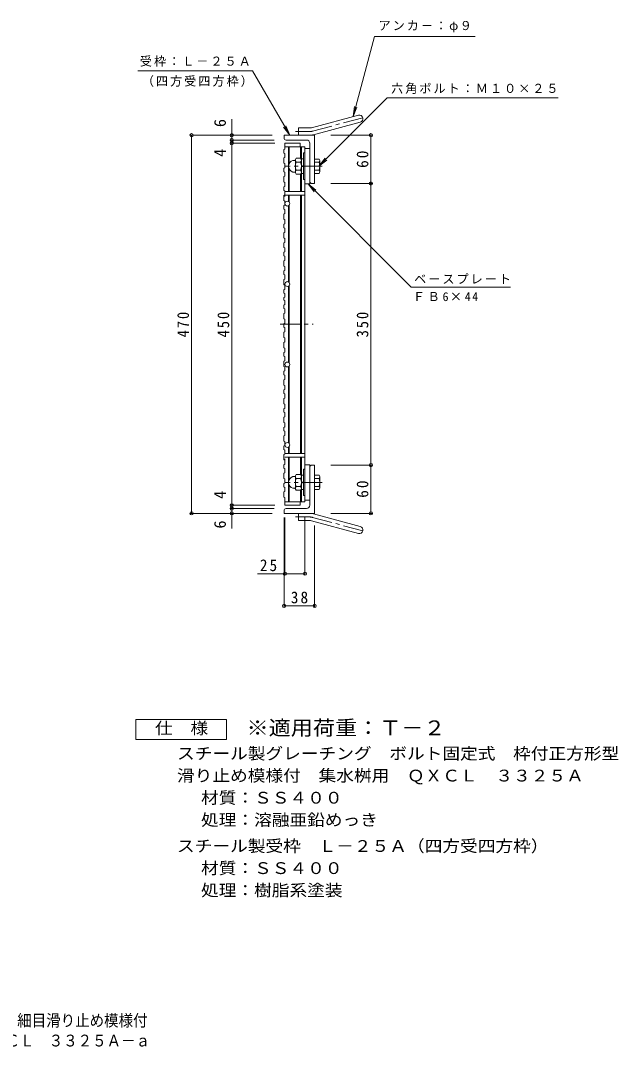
# Model space of a CAD drawing. Units: millimetres at full size, sheet at 1:5. Extents: x -886 to 783, y -691 to 655.
# Drawn here: x 40 to 783, y -691 to 588 of the extents above; entities that cross this region are included whole.
import ezdxf
from ezdxf.enums import TextEntityAlignment as Align

# ---------------------------------------------------------------- set-up
doc = ezdxf.new("R2010")
doc.units = ezdxf.units.MM
doc.header["$LTSCALE"] = 5
doc.header["$PDMODE"] = 32
doc.header["$PDSIZE"] = 4
doc.linetypes.add('CHAIN1', pattern=[8, 5, -1, 1, -1])
for name, color, linetype, lineweight in [('E-1', 2, 'Continuous', 9), ('E-2', 3, 'Continuous', 9), ('E-4', 7, 'Continuous', 9), ('E-5', 7, 'Continuous', 9), ('E-A', 3, 'Continuous', 9), ('F-4_F-4ﾚｲﾔ', 2, 'Continuous', 9)]:
    doc.layers.add(name, color=color, linetype=linetype, lineweight=lineweight)
doc.layers.add('F-5_F-5ﾚｲﾔ', color=2, linetype='Continuous')
doc.styles.add('ＭＳ ゴシック', font='')
doc.styles.get('ＭＳ ゴシック').set_extended_font_data('MS Gothic')

msp = doc.modelspace()

# ---------------------------------------------------------------- linework, layer by layer
at = {"layer": 'E-1'}
for p, q in [((391.515, 423.444), (391.515, 390.444)), ((393.515, 423.444), (391.515, 423.444)), ((380.729, 414.194), (378.595, 414.194)), ((381.162, 414.444), (382.499, 416.759)), ((381.515, 415.055), (381.515, 398.833)), ((382.499, 416.759), (388.031, 416.759)), ((382.499, 411.851), (388.031, 411.851)), ((389.015, 415.055), (388.031, 416.759)), ((389.015, 415.944), (389.015, 397.944)), ((391.515, 415.944), (389.015, 415.944)), ((411.172, 415.829), (405.515, 415.829)), ((405.515, 411.944), (411.172, 411.944)), ((411.915, 400.001), (411.915, 413.886)), ((380.729, 399.694), (378.595, 399.694)), ((382.499, 402.036), (388.031, 402.036)), ((389.015, 398.833), (388.031, 397.129)), ((389.015, 407.127), (391.515, 407.796)), ((389.015, 406.091), (391.515, 406.761)), ((391.515, 397.944), (389.015, 397.944)), ((405.515, 401.944), (411.172, 401.944)), ((411.172, 398.059), (405.515, 398.059)), ((391.515, 390.444), (393.515, 390.444)), ((391.515, 30.444), (393.515, 30.444)), ((391.515, -2.556), (391.515, 30.444)), ((380.729, 21.194), (378.595, 21.194)), ((381.515, 5.833), (381.515, 22.055)), ((382.499, 18.851), (388.031, 18.851)), ((389.015, 22.055), (388.031, 23.759)), ((389.015, 4.944), (389.015, 22.944)), ((391.515, 22.944), (389.015, 22.944)), ((389.015, 14.797), (391.515, 14.127)), ((389.015, 13.761), (391.515, 13.091)), ((411.172, 22.829), (405.515, 22.829)), ((405.515, 18.944), (411.172, 18.944)), ((411.915, 20.886), (411.915, 7.001)), ((380.729, 6.694), (378.595, 6.694)), ((381.162, 6.444), (382.499, 4.129)), ((382.499, 9.037), (388.031, 9.037)), ((382.499, 4.129), (388.031, 4.129)), ((389.015, 5.833), (388.031, 4.129)), ((391.515, 4.944), (389.015, 4.944)), ((405.515, 8.944), (411.172, 8.944)), ((411.172, 5.059), (405.515, 5.059)), ((393.515, -2.556), (391.515, -2.556))]:
    msp.add_line(p, q, dxfattribs=at)
at = {"layer": 'E-1', "linetype": 'CHAIN1'}
for p, q in [((414.954, 406.944), (369.138, 406.944)), ((414.954, 13.944), (369.138, 13.944))]:
    msp.add_line(p, q, dxfattribs=at)
at = {"layer": 'E-1'}
for points in [[(381.162, 399.444), (382.499, 397.129), (388.031, 397.129)], [(381.162, 21.444), (382.499, 23.759), (388.031, 23.759)]]:
    msp.add_lwpolyline(points, dxfattribs=at)
for centre, radius, start, end in [((380.515, 406.944), 7.5, 104.83513, 255.16487), ((380.729, 414.694), 0.5, 270, 329.99997), ((387.22, 415.055), 5.705, 180, 214.1543), ((394.244, 406.944), 12.729, 157.32364, 202.67636), ((383.309, 415.055), 5.705, 325.8457, 0), ((376.285, 406.944), 12.729, 337.32364, 22.67636), ((409.005, 413.886), 2.91, 318.12389, 41.8763), ((394.725, 406.944), 17.19, 343.09029, 16.90971), ((380.729, 399.194), 0.5, 30.00003, 90), ((387.22, 398.833), 5.705, 145.8457, 180), ((383.309, 398.833), 5.705, 0, 34.1543), ((409.005, 400.001), 2.91, 318.1237, 41.87611), ((380.515, 13.944), 7.5, 104.83513, 255.16487), ((380.729, 21.694), 0.5, 270, 329.99997), ((387.22, 22.055), 5.705, 180, 214.1543), ((394.244, 13.944), 12.729, 157.32364, 202.67636), ((383.309, 22.055), 5.705, 325.8457, 0), ((376.285, 13.944), 12.729, 337.32364, 22.67636), ((409.005, 20.886), 2.91, 318.12389, 41.8763), ((394.725, 13.944), 17.19, 343.09029, 16.90971), ((380.729, 6.194), 0.5, 30.00003, 90), ((387.22, 5.833), 5.705, 145.8457, 180), ((383.309, 5.833), 5.705, 0, 34.1543), ((409.005, 7.001), 2.91, 318.1237, 41.87611)]:
    msp.add_arc(centre, radius, start, end, dxfattribs=at)
at = {"layer": 'E-2'}
for p, q in [((368.515, 435.444), (387.515, 435.444)), ((368.515, 435.444), (368.515, 430.944)), ((387.515, 435.444), (387.515, 430.944)), ((368.515, 430.944), (393.515, 430.944)), ((373.015, 430.944), (373.015, 406.981)), ((374.015, 430.944), (374.015, 410.685)), ((388.015, 430.944), (388.015, 416.759)), ((389.015, 430.944), (389.015, 415.944)), ((393.515, 430.944), (393.515, -10.056)), ((399.515, 428.944), (393.515, 428.944)), ((399.515, 384.944), (399.515, 428.944)), ((373.015, 406.907), (373.015, 375.444)), ((374.015, 403.202), (374.015, 375.444)), ((388.015, 397.129), (388.015, 375.444)), ((389.015, 397.944), (389.015, 375.444)), ((399.515, 384.944), (393.515, 384.944)), ((368.515, 375.444), (393.515, 375.444)), ((393.515, 370.944), (368.515, 370.944)), ((373.015, 370.944), (373.015, 363.042)), ((374.015, 370.944), (374.015, 362.102)), ((388.015, 49.944), (388.015, 370.944)), ((389.015, 49.944), (389.015, 370.944)), ((374.015, 358.786), (374.015, 262.102)), ((373.015, 357.846), (373.015, 263.042)), ((373.015, 257.846), (373.015, 163.042)), ((374.015, 258.786), (374.015, 162.102)), ((373.015, 157.846), (373.015, 63.042)), ((374.015, 158.786), (374.015, 62.102)), ((373.015, 49.944), (373.015, 57.846)), ((374.015, 49.944), (374.015, 58.786)), ((393.515, 49.944), (368.515, 49.944)), ((368.515, 45.444), (393.515, 45.444)), ((373.015, -10.056), (373.015, 45.444)), ((374.015, 17.686), (374.015, 45.444)), ((388.015, 23.759), (388.015, 45.444)), ((389.015, 22.944), (389.015, 45.444)), ((399.515, 35.944), (393.515, 35.944)), ((399.515, 35.944), (399.515, -8.056)), ((374.015, -10.056), (374.015, 10.202)), ((388.015, -10.056), (388.015, 4.129)), ((389.015, -10.056), (389.015, 4.944)), ((368.515, -10.056), (393.515, -10.056)), ((368.515, -14.556), (368.515, -10.056)), ((387.515, -14.556), (387.515, -10.056)), ((399.515, -8.056), (393.515, -8.056)), ((368.515, -14.556), (387.515, -14.556))]:
    msp.add_line(p, q, dxfattribs=at)
at = {"layer": 'E-2', "linetype": 'CHAIN1'}
msp.add_line((362.616, 210.444), (403.579, 210.444), dxfattribs=at)
at = {"layer": 'E-2'}
for centre in [(371.515, 360.444), (371.515, 260.444), (371.515, 160.444), (371.515, 60.444)]:
    msp.add_circle(centre, 3, dxfattribs=at)
at = {"layer": 'E-4'}
for p, q in [((302.515, 439.444), (302.515, 465.561)), ((251.015, 445.444), (352.515, 445.444)), ((252.515, -24.557), (252.515, 445.444)), ((301.015, 439.444), (355.015, 439.444)), ((301.015, 435.444), (356.015, 435.444)), ((302.515, 435.444), (302.515, 439.444)), ((302.515, -14.557), (302.515, 435.444)), ((477.015, 445.444), (425.515, 445.444)), ((475.515, 385.444), (475.515, 445.444)), ((477.015, 385.444), (425.515, 385.444)), ((475.515, 35.443), (475.515, 385.444)), ((477.015, 35.443), (425.515, 35.443)), ((475.515, -24.557), (475.515, 35.443)), ((251.015, -24.557), (352.515, -24.557)), ((301.015, -14.557), (356.015, -14.557)), ((301.015, -18.557), (355.015, -18.557)), ((302.515, -18.557), (302.515, -14.557)), ((302.515, -43.425), (302.515, -18.557)), ((477.015, -24.557), (425.515, -24.557)), ((367.515, -141.058), (367.515, -29.557)), ((368.515, -101.058), (368.515, -29.557)), ((393.515, -101.058), (393.515, -29.557)), ((405.515, -141.058), (405.515, -39.557)), ((368.515, -99.558), (334.341, -99.558)), ((368.515, -99.558), (393.515, -99.558)), ((367.515, -139.558), (405.515, -139.558))]:
    msp.add_line(p, q, dxfattribs=at)
at = {"layer": 'E-4', "color": 2}
for p, q in [((401.659, 454.751), (459.85, 470.343)), ((403.989, 446.057), (462.179, 461.649)), ((385.515, 445.444), (385.515, 454.444)), ((399.33, 454.444), (385.515, 454.444)), ((367.515, 441.944), (367.515, 445.444)), ((405.515, 445.444), (367.515, 445.444)), ((395.515, 439.444), (370.015, 439.444)), ((399.515, 435.444), (399.515, 387.944)), ((405.515, 445.444), (405.515, 385.444)), ((402.015, 385.444), (405.515, 385.444)), ((399.515, -14.556), (399.515, 32.944)), ((402.015, 35.444), (405.515, 35.444)), ((405.515, -24.556), (405.515, 35.444)), ((367.515, -21.056), (367.515, -24.556)), ((405.515, -24.556), (367.515, -24.556)), ((395.515, -18.556), (370.015, -18.556)), ((385.515, -24.556), (385.515, -33.556)), ((403.989, -25.169), (462.179, -40.762)), ((399.33, -33.556), (385.515, -33.556)), ((401.659, -33.863), (459.85, -49.455))]:
    msp.add_line(p, q, dxfattribs=at)
at = {"layer": 'E-4', "color": 2, "linetype": 'CHAIN1'}
for p, q in [((402.824, 450.404), (467.99, 467.865)), ((399.33, 449.944), (381.71, 449.944)), ((399.33, -29.056), (381.71, -29.056)), ((402.824, -29.516), (467.99, -46.977))]:
    msp.add_line(p, q, dxfattribs=at)
at = {"layer": 'E-4', "color": 2}
for centre, radius, start, end in [((461.015, 465.996), 4.5, 285.00014, 104.99991), ((399.33, 463.444), 9, 270, 285.00002), ((370.015, 441.944), 2.5, 180, 270), ((395.515, 435.444), 4, 0, 90), ((399.33, 463.444), 18, 270, 285), ((402.015, 387.944), 2.5, 180, 270), ((402.015, 32.944), 2.5, 90, 180), ((370.015, -21.056), 2.5, 90, 180), ((395.515, -14.556), 4, 270, 0), ((399.33, -42.556), 18, 75, 90), ((399.33, -42.556), 9, 74.99998, 90), ((461.015, -45.108), 4.5, 255.00009, 74.99986)]:
    msp.add_arc(centre, radius, start, end, dxfattribs=at)
at = {"layer": 'E-4', "color": 2, "linetype": 'CHAIN1'}
for centre, start, end in [((399.33, 463.444), 270, 284.99995), ((399.33, -42.556), 75.00005, 90)]:
    msp.add_arc(centre, 13.5, start, end, dxfattribs=at)
at = {"layer": 'E-4'}
for p in [(252.515, 445.444), (302.515, 445.444), (302.515, 439.444), (302.515, 435.444), (475.515, 445.444), (475.515, 385.444), (475.515, 35.443), (302.515, -14.557), (252.515, -24.557), (302.515, -18.557), (302.515, -24.557), (475.515, -24.557), (368.515, -99.558), (393.515, -99.558), (367.515, -139.558), (405.515, -139.558)]:
    msp.add_point(p, dxfattribs=at)
at = {"layer": 'E-5'}
for p, q in [((604.976, 568.137), (479.976, 568.137)), ((185.72, 525.629), (328.22, 525.629)), ((374.515, 445.444), (328.22, 525.629)), ((410.836, 406.944), (495.628, 491.736)), ((495.628, 491.736), (708.128, 491.736)), ((453.301, 468.588), (458.085, 480.137)), ((374.515, 445.444), (366.905, 455.361)), ((374.515, 445.444), (369.731, 456.993)), ((410.836, 406.944), (418.446, 416.861)), ((410.836, 406.944), (420.753, 414.554)), ((397.264, 384.945), (525.461, 256.748)), ((397.264, 384.945), (407.181, 377.335)), ((397.264, 384.945), (404.873, 375.028)), ((525.461, 256.748), (649.223, 256.748))]:
    msp.add_line(p, q, dxfattribs=at)
msp.add_lwpolyline([(479.976, 568.137), (453.301, 468.588), (454.933, 480.981)], dxfattribs=at)
at = {"layer": 'E-A'}
for p, q in [((367.015, 427.716), (368.515, 428.228)), ((368.515, 428.228), (368.515, 430.944)), ((367.015, 417.173), (368.515, 417.684)), ((368.515, 410.114), (368.515, 405.001)), ((367.015, 404.49), (368.515, 405.001)), ((367.015, 393.947), (368.515, 394.458)), ((368.515, 386.888), (368.515, 381.775)), ((367.015, 381.263), (368.515, 381.775)), ((367.015, 370.72), (368.515, 371.232)), ((368.515, 376.345), (368.515, 369.371)), ((367.015, 358.037), (368.515, 358.548)), ((368.515, 363.662), (368.515, 358.548)), ((367.015, 347.494), (368.515, 348.005)), ((368.515, 353.118), (368.515, 348.005)), ((367.015, 334.811), (368.515, 335.322)), ((368.515, 340.435), (368.515, 335.322)), ((367.015, 324.268), (368.515, 324.779)), ((368.515, 329.892), (368.515, 324.779)), ((367.015, 311.584), (368.515, 312.096)), ((367.015, 311.584), (367.015, 306.058)), ((368.515, 317.209), (368.515, 312.096)), ((367.015, 306.058), (368.515, 305.547)), ((367.015, 299.922), (368.515, 300.434)), ((367.015, 295.515), (367.015, 299.922)), ((367.015, 295.515), (368.515, 295.003)), ((368.515, 300.434), (368.515, 305.547)), ((368.515, 289.89), (368.515, 295.003)), ((367.015, 282.832), (368.515, 282.32)), ((368.515, 277.207), (368.515, 282.32)), ((367.015, 272.288), (368.515, 271.777)), ((368.515, 266.664), (368.515, 271.777)), ((367.015, 259.605), (368.515, 259.094)), ((367.015, 249.062), (368.515, 248.551)), ((367.015, 240.515), (368.515, 240.004)), ((368.515, 234.891), (368.515, 240.004)), ((367.015, 229.972), (368.515, 229.461)), ((368.515, 224.348), (368.515, 229.461)), ((367.015, 217.289), (368.515, 216.778)), ((367.015, 206.746), (367.015, 211.153)), ((367.015, 206.746), (368.515, 206.235)), ((368.515, 201.121), (368.515, 206.235)), ((367.015, 194.063), (368.515, 193.551)), ((367.015, 181.379), (368.515, 180.868)), ((368.515, 175.755), (368.515, 180.868)), ((367.015, 170.836), (368.515, 170.325)), ((368.515, 165.212), (368.515, 170.325)), ((367.015, 158.153), (368.515, 157.642)), ((367.015, 147.61), (367.015, 152.017)), ((367.015, 147.61), (368.515, 147.099)), ((368.515, 141.985), (368.515, 147.099)), ((367.015, 134.927), (368.515, 134.415)), ((368.515, 129.302), (368.515, 134.415)), ((367.015, 124.383), (368.515, 123.872)), ((368.515, 118.759), (368.515, 123.872)), ((367.015, 111.7), (368.515, 111.189)), ((367.015, 101.157), (367.015, 105.565)), ((367.015, 101.157), (368.515, 100.646)), ((368.515, 95.533), (368.515, 100.646)), ((367.015, 88.474), (368.515, 87.963)), ((367.015, 77.931), (368.515, 77.419)), ((368.515, 82.849), (368.515, 87.963)), ((368.515, 72.306), (368.515, 77.419)), ((367.015, 65.247), (368.515, 64.736)), ((368.515, 59.623), (368.515, 64.736)), ((367.015, 54.704), (368.515, 54.193)), ((368.515, 49.08), (368.515, 54.193)), ((367.015, 42.021), (368.515, 41.51)), ((368.515, 36.397), (368.515, 43.371)), ((367.015, 31.478), (368.515, 30.967)), ((368.515, 25.853), (368.515, 30.967)), ((367.015, 18.795), (368.515, 18.283)), ((367.015, 8.252), (368.515, 7.74)), ((368.515, 2.627), (368.515, 7.74)), ((367.015, -4.432), (368.515, -4.943)), ((368.515, -10.056), (368.515, -4.943))]:
    msp.add_line(p, q, dxfattribs=at)
for points in [[(367.015, 427.716), (367.015, 423.309), (368.515, 422.797), (368.515, 417.684)], [(367.015, 417.173), (367.015, 410.626), (368.515, 410.114)], [(367.015, 404.49), (367.015, 400.082), (368.515, 399.571), (368.515, 394.458)], [(367.015, 393.947), (367.015, 387.399), (368.515, 386.888)], [(367.015, 381.263), (367.015, 376.856), (368.515, 376.345)], [(367.015, 370.72), (367.015, 364.173), (368.515, 363.662)], [(367.015, 358.037), (367.015, 353.63), (368.515, 353.118)], [(367.015, 347.494), (367.015, 340.947), (368.515, 340.435)], [(367.015, 334.811), (367.015, 330.403), (368.515, 329.892)], [(367.015, 324.268), (367.015, 317.72), (368.515, 317.209)], [(367.015, 282.832), (367.015, 289.379), (368.515, 289.89)], [(367.015, 272.288), (367.015, 276.696), (368.515, 277.207)], [(367.015, 259.605), (367.015, 266.153), (368.515, 266.664)], [(367.015, 249.062), (367.015, 253.47), (368.515, 253.981), (368.515, 259.094)], [(367.015, 240.515), (367.015, 243.789), (368.515, 244.3), (368.515, 248.551)], [(367.015, 229.972), (367.015, 234.38), (368.515, 234.891)], [(367.015, 217.289), (367.015, 223.836), (368.515, 224.348)], [(367.015, 211.153), (368.515, 211.664), (368.515, 216.778)], [(367.015, 194.063), (367.015, 200.61), (368.515, 201.121)], [(367.015, 181.379), (367.015, 187.927), (368.515, 188.438), (368.515, 193.551)], [(367.015, 170.836), (367.015, 175.244), (368.515, 175.755)], [(367.015, 158.153), (367.015, 164.7), (368.515, 165.212)], [(367.015, 152.017), (368.515, 152.528), (368.515, 157.642)], [(367.015, 134.927), (367.015, 141.474), (368.515, 141.985)], [(367.015, 124.383), (367.015, 128.791), (368.515, 129.302)], [(367.015, 111.7), (367.015, 118.248), (368.515, 118.759)], [(367.015, 105.565), (368.515, 106.076), (368.515, 111.189)], [(367.015, 88.474), (367.015, 95.021), (368.515, 95.533)], [(367.015, 77.931), (367.015, 82.338), (368.515, 82.849)], [(367.015, 65.247), (367.015, 71.795), (368.515, 72.306)], [(367.015, 54.704), (367.015, 59.112), (368.515, 59.623)], [(367.015, 42.021), (367.015, 48.568), (368.515, 49.08)], [(367.015, 31.478), (367.015, 35.885), (368.515, 36.397)], [(367.015, 18.795), (367.015, 25.342), (368.515, 25.853)], [(367.015, 8.252), (367.015, 12.659), (368.515, 13.17), (368.515, 18.283)], [(367.015, -4.432), (367.015, 2.116), (368.515, 2.627)]]:
    msp.add_lwpolyline(points, dxfattribs=at)
at = {"layer": 'F-4_F-4ﾚｲﾔ'}
msp.add_lwpolyline([(183.353, -305.753), (183.353, -280.752), (295.852, -280.752), (295.852, -305.753)], close=True, dxfattribs=at)

# ---------------------------------------------------------------- texts
at = {"layer": 'E-4', "color": 2, "style": 'ＭＳ ゴシック'}
for s, p in [('6', (299.515, 455.561)), ('4', (299.515, 418.614)), ('4', (299.515, -6.605)), ('6', (299.515, -43.425))]:
    msp.add_text(s, height=14.66, rotation=90, dxfattribs=at).set_placement(p, align=Align.BOTTOM_LEFT)
at = {"layer": 'E-4', "color": 2, "char_height": 14.66, "attachment_point": 7, "rotation": 90, "style": 'ＭＳ ゴシック'}
for s, insert in [('\\T1.27;\\W0.95;60', (472.515, 404.819)), ('\\T1.27;\\W0.9;470', (249.515, 194.193)), ('\\T1.27;\\W0.9;450', (299.515, 194.193)), ('\\T1.27;\\W0.9;350', (472.515, 194.193)), ('\\T1.27;\\W0.95;60', (472.515, -5.182))]:
    msp.add_mtext(s, dxfattribs=dict(at, insert=insert))
at = {"layer": 'E-4', "color": 2, "char_height": 14.66, "attachment_point": 7, "style": 'ＭＳ ゴシック'}
for s, insert in [('\\T1.27;\\W0.95;25', (337.397, -96.558)), ('\\T1.27;\\W0.95;38', (375.89, -136.558))]:
    msp.add_mtext(s, dxfattribs=dict(at, insert=insert))
at = {"layer": 'E-5', "char_height": 11, "attachment_point": 7, "style": 'ＭＳ ゴシック'}
for s, insert in [('\\T1.17;アンカ－：φ９', (484.976, 573.137)), ('\\T1.17;受枠：Ｌ－２５Ａ', (188.22, 530.629)), ('\\T1.17;（四方受四方枠）', (190.72, 505.629)), ('\\T1.17;六角ボルト：Ｍ１０×２５', (500.628, 496.736)), ('\\T1.17;ベースプレート', (529.279, 260.574)), ('\\T1.23;ＦＢ6×44', (527.631, 239.156))]:
    msp.add_mtext(s, dxfattribs=dict(at, insert=insert))
at = {"layer": 'F-4_F-4ﾚｲﾔ', "style": 'ＭＳ ゴシック', "width": 1.1}
for s, p in [('仕\u3000様', (207.102, -303.252)), ('スチール製グレーチング\u3000ボルト固定式\u3000枠付正方形型', (234.397, -334.712)), ('滑り止め模様付\u3000集水桝用\u3000ＱＸＣＬ\u3000３３２５Ａ', (234.397, -362.212)), ('材質：ＳＳ４００', (264.253, -389.712)), ('処理：溶融亜鉛めっき', (264.253, -417.212)), ('スチール製受枠\u3000Ｌ－２５Ａ（四方受四方枠）', (234.397, -449.712)), ('材質：ＳＳ４００', (264.253, -477.212)), ('処理：樹脂系塗装', (264.253, -504.712))]:
    msp.add_text(s, height=14.66, dxfattribs=at).set_placement(p, align=Align.BOTTOM_LEFT)
at = {"layer": 'F-5_F-5ﾚｲﾔ', "color": 3, "style": 'ＭＳ ゴシック', "width": 1.1}
msp.add_text('※適用荷重：Ｔ－２', height=18.33, dxfattribs=at).set_placement((320.852, -305.753), align=Align.BOTTOM_LEFT)
at = {"layer": 'F-5_F-5ﾚｲﾔ', "style": 'ＭＳ ゴシック', "width": 0.9}
for s, p in [('スチール製グレーチング\u3000ボルト固定式\u3000枠付正方形型\u3000細目滑り止め模様付', (-432.15, -666.554)), ('集水桝用\u3000クッションなし\u3000ＱＸＣＬ\u3000３３２５Ａ－ａ', (-249.038, -691.554))]:
    msp.add_text(s, height=14.66, dxfattribs=at).set_placement(p, align=Align.BOTTOM_LEFT)

doc.saveas('drawing.dxf')
